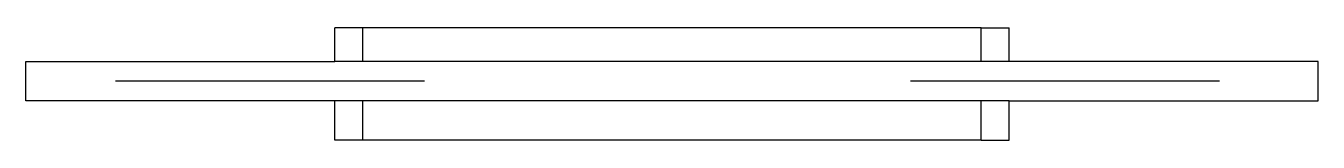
# Model space of a CAD drawing. Extents: x 164489 to 164719, y 625490 to 625510.
import ezdxf

# ---------------------------------------------------------------- set-up
doc = ezdxf.new("R2010")
doc.units = 0
doc.header["$LTSCALE"] = 70
doc.header["$MEASUREMENT"] = 0
doc.layers.get('0').update_dxf_attribs({"linetype": 'CONTINUOUS'})

msp = doc.modelspace()

# ---------------------------------------------------------------- linework, layer by layer
for p, q in [((164548.59, 625509.95), (164543.59, 625509.95)), ((164543.59, 625503.95), (164543.59, 625509.95)), ((164658.59, 625509.95), (164548.59, 625509.95)), ((164548.59, 625503.95), (164548.59, 625509.95)), ((164658.59, 625503.95), (164658.59, 625509.95)), ((164658.59, 625509.95), (164663.59, 625509.95)), ((164663.59, 625503.95), (164663.59, 625509.95)), ((164488.59, 625503.95), (164543.59, 625503.95)), ((164488.59, 625496.95), (164488.59, 625503.95)), ((164663.59, 625503.95), (164543.59, 625503.95)), ((164718.59, 625503.95), (164663.59, 625503.95)), ((164718.59, 625496.95), (164718.59, 625503.95)), ((164559.53, 625500.45), (164504.53, 625500.45)), ((164701.02, 625500.45), (164646.02, 625500.45)), ((164543.59, 625496.95), (164488.59, 625496.95)), ((164663.59, 625496.95), (164543.59, 625496.95)), ((164543.59, 625489.95), (164543.59, 625496.95)), ((164548.59, 625489.95), (164548.59, 625496.95)), ((164658.59, 625489.95), (164658.59, 625496.95)), ((164663.59, 625496.95), (164718.59, 625496.95)), ((164663.59, 625489.95), (164663.59, 625496.95)), ((164548.59, 625489.95), (164543.59, 625489.95)), ((164658.59, 625489.95), (164548.59, 625489.95)), ((164658.59, 625489.95), (164663.59, 625489.95))]:
    msp.add_line(p, q)

doc.saveas('drawing.dxf')
